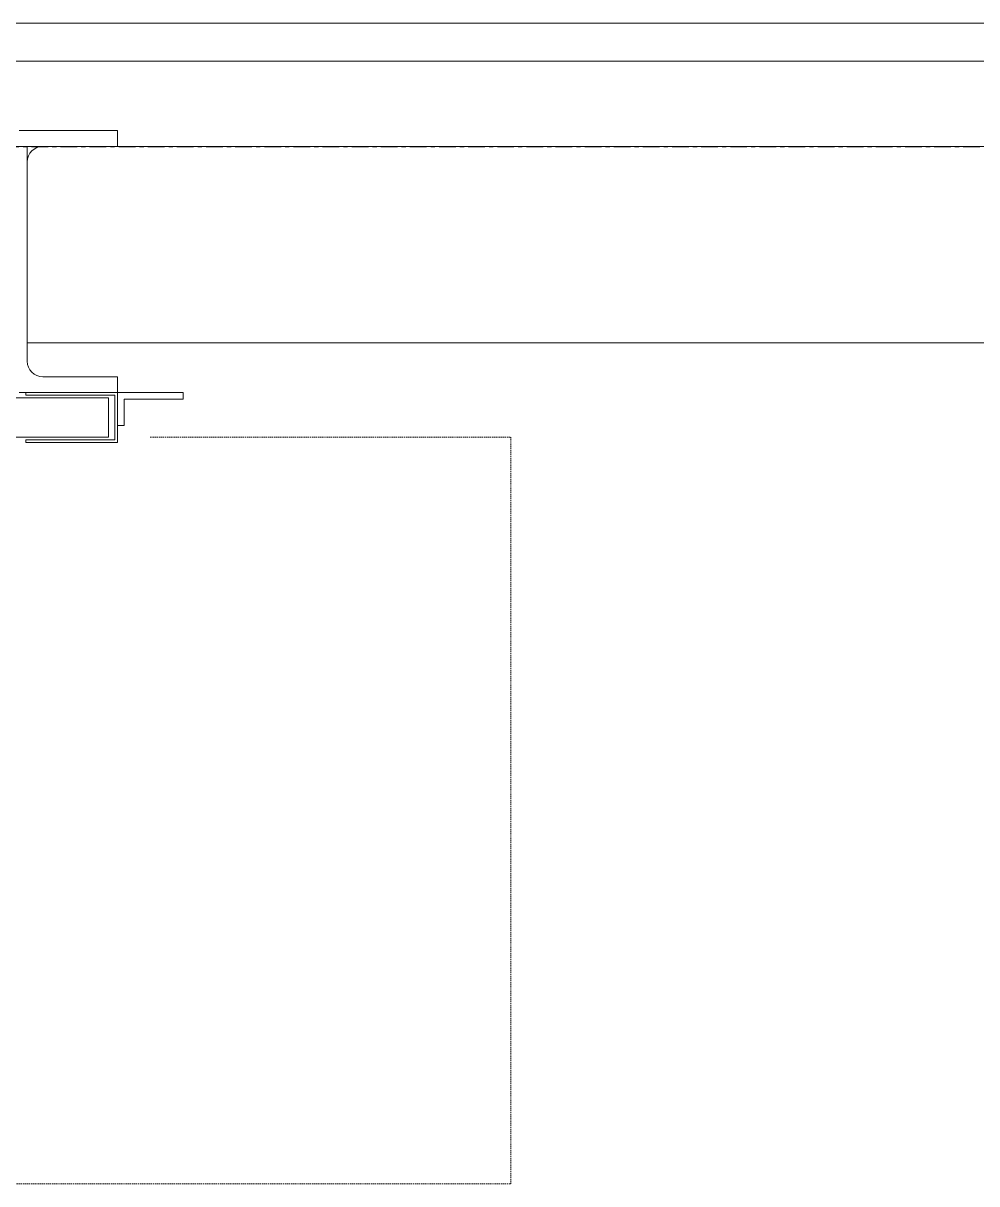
# Model space of a CAD drawing. Header units: millimetres. Extents: x -677815 to 476396, y -125373 to 39000.
# Drawn here: x 146973 to 147701, y -792 to 94 of the extents above; entities that cross this region are included whole.
import ezdxf

# ---------------------------------------------------------------- set-up
doc = ezdxf.new("R2010")
doc.units = ezdxf.units.MM
for name, pattern in [('Xref building Toll$0$_SBA Dash - Tight', [1.6, 1, -0.6]), ('Xref building Toll$0$CENTER', [7, 4, -1, 1, -1]), ('Xref building Toll$0$Grid Line', [22.225, 12.7, -3.175, 3.175, -3.175])]:
    doc.linetypes.add(name, pattern=pattern)
for name, color, linetype, lineweight in [('AM_BOR', 4, 'Continuous', 25), ('Xref building Toll$0$A-DOOR', 31, 'Continuous', 9), ('Xref building Toll$0$A-DOOR-FRAM', 31, 'Continuous', 9), ('Xref building Toll$0$A-WALL', 113, 'Continuous', 9)]:
    doc.layers.add(name, color=color, linetype=linetype, lineweight=lineweight)
doc.layers.add('Xref building Toll$0$S-GRID', color=8, linetype='Continuous')

# ---------------------------------------------------------------- blocks, each defined once
blk = doc.blocks.new('Xref building Toll$0$Toll Grids')
at = {"layer": 'Xref building Toll$0$S-GRID', "linetype": 'Xref building Toll$0$Grid Line'}
blk.add_line((-9195.85, 0), (280997.67, 0), dxfattribs=at)
blk = doc.blocks.new('Xref building Toll$0$_SBA ROLLER LVDoor_C Clip At Side - 3000W x 5000H-2001799-MASTER GROUND FLOOR')
at = {"layer": 'Xref building Toll$0$A-DOOR'}
for p, q in [((1575, 87), (1500, 87)), ((1500, 87), (1575, 87)), ((1575, 75), (1575, 87)), ((1575, 87), (1575, 75)), ((1575, 87), (1575, 87)), ((1518, 75), (1575, 75)), ((1575, 75), (1518, 75)), ((1575, 75), (1575, 75)), ((1506, -89), (1506, 63)), ((1506, 63), (1506, -89)), ((1575, -101), (1518, -101)), ((1518, -101), (1575, -101)), ((1575, -113), (1575, -101)), ((1575, -101), (1575, -113)), ((1575, -101), (1575, -101)), ((1500, -113), (1575, -113)), ((1575, -113), (1500, -113)), ((1575, -113), (1575, -113)), ((1625, -113), (1575, -113)), ((1575, -113), (1575, -138)), ((1575, -138), (1575, -113)), ((1575, -113), (1625, -113)), ((1575, -113), (1575, -113)), ((1625, -118), (1625, -113)), ((1625, -113), (1625, -118)), ((1625, -113), (1625, -113)), ((1568, -117), (-1568, -117)), ((1568, -147), (1568, -117)), ((1580, -118), (1625, -118)), ((1580, -138), (1580, -118)), ((1580, -118), (1580, -138)), ((1625, -118), (1580, -118)), ((1580, -118), (1580, -118)), ((1625, -118), (1625, -118)), ((1575, -138), (1580, -138)), ((1580, -138), (1575, -138)), ((1575, -138), (1575, -138)), ((1580, -138), (1580, -138)), ((-1568, -147), (1568, -147))]:
    blk.add_line(p, q, dxfattribs=at)
at = {"layer": 'Xref building Toll$0$A-DOOR', "linetype": 'Xref building Toll$0$CENTER'}
blk.add_line((1800, 75), (1800, 75), dxfattribs=at)
at = {"layer": 'Xref building Toll$0$A-DOOR', "linetype": 'Xref building Toll$0$_SBA Dash - Tight'}
for p, q in [((1600, -147), (1875, -147)), ((1875, -147), (1875, -717)), ((-1875, -717), (1875, -717))]:
    blk.add_line(p, q, dxfattribs=at)
at = {"layer": 'Xref building Toll$0$A-DOOR'}
for centre, start, end in [((1518, 63), 90, 180), ((1518, 63), 90, 180), ((1518, -89), 180, 270), ((1518, -89), 180, 270)]:
    blk.add_arc(centre, 12, start, end, dxfattribs=at)
at = {"layer": 'Xref building Toll$0$A-DOOR-FRAM'}
for p, q in [((1562, 75), (-1562, 75)), ((1562, 75), (1562, 75)), ((1505, -115), (1505, -113)), ((1505, -113), (1575, -113)), ((1505, -113), (1505, -113)), ((1573, -115), (1505, -115)), ((1505, -115), (1505, -115)), ((1573, -149), (1573, -115)), ((1573, -115), (1573, -115)), ((1575, -113), (1575, -151)), ((1575, -113), (1575, -113)), ((1505, -149), (1573, -149)), ((1505, -151), (1505, -149)), ((1505, -149), (1505, -149)), ((1573, -149), (1573, -149)), ((1575, -151), (1505, -151)), ((1505, -151), (1505, -151)), ((1575, -151), (1575, -151))]:
    blk.add_line(p, q, dxfattribs=at)
at = {"layer": 'Xref building Toll$0$A-DOOR-FRAM', "lineweight": 18}
for p, q in [((1575, -113), (1505, -113)), ((1505, -113), (1505, -115)), ((1505, -115), (1573, -115)), ((1573, -115), (1573, -149)), ((1575, -151), (1575, -113)), ((1505, -149), (1505, -151)), ((1573, -149), (1505, -149)), ((1505, -151), (1575, -151))]:
    blk.add_line(p, q, dxfattribs=at)
blk = doc.blocks.new('Xref building Toll$0$building block 28092016')
at = {"layer": 'Xref building Toll$0$A-WALL', "lineweight": 18}
for p, q in [((877726.15, -671405.46), (868987.64, -671405.46)), ((868987.64, -671434.46), (877726.15, -671434.46))]:
    blk.add_line(p, q, dxfattribs=at)
at = {"layer": 'Xref building Toll$0$A-WALL'}
for p, q in [((869525.64, -671499.46), (873555.49, -671499.46)), ((869525.64, -671649.46), (869525.64, -671499.46)), ((875669.64, -671649.46), (869525.64, -671649.46))]:
    blk.add_line(p, q, dxfattribs=at)
at = {"layer": 'Xref building Toll$0$A-DOOR'}
blk.add_blockref('Xref building Toll$0$_SBA ROLLER LVDoor_C Clip At Side - 3000W x 5000H-2001799-MASTER GROUND FLOOR', (868019.64, -671574.46), dxfattribs=at)
blk = doc.blocks.new('Xref building Toll')
for name, p in [('Xref building Toll$0$Toll Grids', (0, 0)), ('Xref building Toll$0$building block 28092016', (-722549.64, 671499.46))]:
    blk.add_blockref(name, p)

msp = doc.modelspace()

# ---------------------------------------------------------------- block references
at = {"layer": 'AM_BOR'}
msp.add_blockref('Xref building Toll', (0, 0), dxfattribs=at)

doc.saveas('drawing.dxf')
